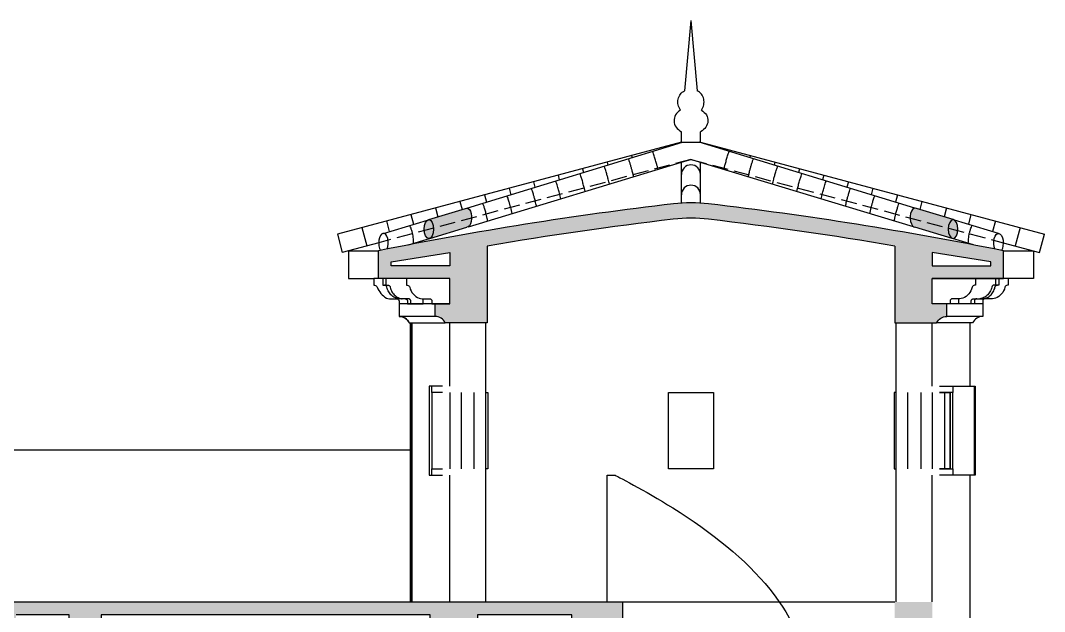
# Model space of a CAD drawing. Extents: x -34815 to 81416, y -425322 to 67478.
# Drawn here: x 27831 to 35903, y -354548 to -349891 of the extents above; entities that cross this region are included whole.
import ezdxf

# ---------------------------------------------------------------- set-up
doc = ezdxf.new("R2010")
doc.units = 0
doc.header["$LTSCALE"] = 1000
doc.header["$MEASUREMENT"] = 0
doc.linetypes.add('DASH', pattern=[0.35, 0.25, -0.1])
for name, color, linetype in [('column', 6, 'Continuous'), ('PUB_HATCH', 8, 'Continuous'), ('STAIR', 4, 'Continuous'), ('WINDOW', 4, 'Continuous')]:
    doc.layers.add(name, color=color, linetype=linetype)
doc.layers.add('WALL', color=2, linetype='Continuous', lineweight=25)

# ---------------------------------------------------------------- blocks, each defined once
blk = doc.blocks.new('fsaf')
for p, q in [((119449.4256889769, -19934.23555413907), (119449.4256889769, -18934.23555413907)), ((119449.4256889769, -18934.23555413907), (119509.4256889769, -18934.23555413907))]:
    blk.add_line(p, q)
blk.add_open_spline([(119509.4256889769, -18934.23555413907), (119509.4256889769, -18934.23555413907), (120404.8052988551, -19394.38431435876), (121324.2538556827, -20349.59938575423), (120656.5594400213, -21429.02663525345), (120070.5275123635, -21900.26842524367), (119690.2884667733, -22126.58624681711), (119509.4256889769, -22234.23555413907)], degree=3, knots=[120, 120, 120, 120, 714.4666503547967, 2359.305995931111, 3331.866553655708, 4024.701706976206, 4653.202239014948, 4653.202239014948, 4653.202239014948, 4653.202239014948])
blk = doc.blocks.new('fdsare')
for p, q in [((39681.44483106703, -132383.0466009174), (39631.36074514224, -132936.7841872264)), ((39681.44483106703, -132383.0466009174), (39731.52891699181, -132936.7841872264)), ((39606.4448310741, -133342.8680766292), (39606.4448310741, -133259.6491412986)), ((39756.44483105995, -133342.8680766292), (39756.44483105995, -133259.6491412986))]:
    blk.add_line(p, q)
at = {"extrusion": (0, 0, -1)}
blk.add_ellipse((39681.19993635654, -133033.0466009174), major_axis=(-62.85284435731836, 88.54743106501353), ratio=0.920900756425513, start_param=-1.555168422991098, end_param=0.1513568559112306, dxfattribs=at)
for centre, major_axis, ratio, start_param, end_param in [((39681.68972577751, -133033.0466009174), (62.85284435731836, 88.54743106501353), 0.920900756425513, -1.555168422991098, 0.1513568559112306), ((39681.32008627638, -133172.9335747745), (-133.4244233741849, 2.633461780003231), 0.7899952677697588, -0.88739224230982, 0.9906579784521825)]:
    blk.add_ellipse(centre, major_axis=major_axis, ratio=ratio, start_param=start_param, end_param=end_param)
at = {"extrusion": (0, 0, -0.9999999999999999)}
blk.add_ellipse((39681.56957585768, -133172.9335747745), major_axis=(133.4244233741849, 2.633461780003231), ratio=0.7899952677697588, start_param=-0.88739224230982, end_param=0.9906579784521825, dxfattribs=at)
blk = doc.blocks.new('dfsg')
blk.add_line((39606.4448310741, -134891.5228947195), (39756.44483105995, -134891.5161031797))
blk.add_blockref('fdsare', (0, -1548.654818090348))

msp = doc.modelspace()

# ---------------------------------------------------------------- hatches: boundary and pattern name
at = {"layer": 'PUB_HATCH'}
h = msp.add_hatch(color=256, dxfattribs=at)
h.paths.add_polyline_path([(35478.76897005423, -351791.9358535004), (35017.44961817958, -351719.7174401059), (35017.44961817958, -351823.6032184663), (35478.76897005423, -351823.6032184663)], flags=16)
h.paths.add_polyline_path([(30752.74040483334, -351791.9358535004), (31214.0597567081, -351719.7174401059), (31214.0597567081, -351823.6032184663), (30752.74040483334, -351823.6032184663)], flags=16)
edge = h.paths.add_edge_path()
edge.add_arc((30013.42909397755, -379197.3942617514), 27928.69473218935, 80.29469454978879, 83.33481486693785)
edge.add_arc((33115.75468744384, -352649.349173672), 1200, 83.33481486693785, 96.66518513306217)
edge.add_arc((36218.08028091001, -379197.3942617514), 27928.69473218935, 96.66518513306217, 99.70530544989472)
edge.add_line((31509.84269702737, -351668.4188304439), (31509.84269719769, -352273.6031531527))
edge.add_line((31509.84269719769, -352273.6031531528), (31179.21144962148, -352273.6031240439))
edge.add_arc((31097.6680682532, -352315.0725338969), 91.48242999904701, 26.95590463368404, 89.03332231820096)
edge.add_line((31099.21145990689, -352223.6031240337), (31099.21144965664, -352123.6032198059))
edge.add_line((31099.21144965664, -352123.6032198059), (31214.06102025276, -352123.603219822))
edge.add_line((31214.06102025276, -352123.603219822), (31214.0597567081, -351923.6032184663))
edge.add_line((31214.0597567081, -351923.6032184663), (30652.74040483346, -351923.6032184663))
edge.add_line((30652.74040483334, -351923.6032184663), (30652.74040483334, -351706.3726684512))
edge.add_arc((36218.08028091001, -379197.3942617514), 28048.69473218935, 96.6352609503615, 101.44440894539878, ccw=False)
edge.add_arc((33115.75468744384, -352528.5363046806), 1200, 83.3647390496385, 96.6352609503615, ccw=False)
edge.add_arc((30013.42909397755, -379197.3942617514), 28048.69473218935, 78.55559105491949, 83.3647390496385, ccw=False)
edge.add_line((35578.76897005423, -351706.3726684511), (35578.76897005423, -351923.6032184663))
edge.add_line((35578.76897005423, -351923.6032184663), (35017.44961817958, -351923.6032184663))
edge.add_line((35017.44961817958, -351923.6032184663), (35017.44835463492, -352123.603219822))
edge.add_line((35017.44835463492, -352123.603219822), (35132.29792523105, -352123.6032198059))
edge.add_line((35132.29792523093, -352123.6032198059), (35132.29791498068, -352223.6031240337))
edge.add_arc((35133.84130663436, -352315.0725338969), 91.48242999904701, 90.96667768179906, 153.044095366316)
edge.add_line((35052.2979252662, -352273.6031240438), (34721.66667768988, -352273.6031531527))
edge.add_line((34721.66667768988, -352273.6031531528), (34721.66667786019, -351668.418830444))
edge = h.paths.add_edge_path()
edge.add_line((35615.76282980409, -351923.6032184663), (35017.44961817947, -351923.6032184663))
h = msp.add_hatch(color=256, dxfattribs=at)
edge = h.paths.add_edge_path()
edge.add_ellipse((31349.89187039388, -351444.6241449396), major_axis=(7.346826707214578e-12, -75.73051304847468), ratio=0.4951768909286394, start_angle=-0.190673597607526, end_angle=197.1507855312322)
edge.add_line((31338.83359287935, -351372.2612156295), (31049.89187039435, -351460.2528078711))
edge.add_ellipse((31049.89187039435, -351535.252807871), major_axis=(-7.275957614183426e-12, 74.99999999999636), ratio=0.4999999999970168, start_angle=191.1988620763751, end_angle=360.0000000000111, ccw=False)
edge.add_line((31057.74583181972, -351608.6521107886), (31349.76707504643, -351520.3542386384))
h = msp.add_hatch(color=256, dxfattribs=at)
edge = h.paths.add_edge_path()
edge.add_ellipse((34881.63379685092, -351444.6241449396), major_axis=(-7.346826707214578e-12, -75.73051304847468), ratio=0.4951768909286394, start_angle=162.8243573366692, end_angle=360.1906735976075)
edge.add_line((34881.75859219837, -351520.3542386384), (35174.09551668493, -351608.747562692))
edge.add_ellipse((35181.63379685045, -351535.252807871), major_axis=(7.275957614183426e-12, 74.99999999999636), ratio=0.4999999999970168, start_angle=0.024857476049874094, end_angle=168.8011379236249, ccw=False)
edge.add_line((35181.61752767093, -351460.2528149294), (34892.70761883142, -351372.2709109159))
h = msp.add_hatch(color=256, dxfattribs=at)
edge = h.paths.add_edge_path()
edge.add_ellipse((31049.89187039435, -351535.252807871), major_axis=(-7.275957614183426e-12, 74.99999999999636), ratio=0.4999999999970168, start_angle=0, end_angle=360)
edge = h.paths.add_edge_path()
edge.add_ellipse((35181.63379685045, -351535.252807871), major_axis=(7.275957614183426e-12, 74.99999999999636), ratio=0.4999999999970168, start_angle=0, end_angle=360, ccw=False)
for points in [[(28465.61016636342, -354573.3739649699), (30315.6372658232, -354573.3739670533), (30565.6372658232, -354573.3739670533), (31060.69706635445, -354573.3739670533), (31060.69706635445, -355073.3739670533), (31432.74532204121, -355073.3739670533), (31432.74532204121, -354573.3739670533), (32176.05739754264, -354573.3739670533), (32176.05739754264, -354973.3739670533), (32575.76283365861, -354973.3739670533), (32575.76283365861, -354473.3739670533), (31214.05847055232, -354473.3739670533), (31214.05847055232, -354473.3739709315), (27865.63726582541, -354473.3739670528), (27615.63726582553, -354473.373967054), (27615.63726582227, -355073.373967054), (27615.63726582541, -355073.5995786173), (27795.61016580055, -355073.599844937), (27795.61016580055, -354573.3739642155), (28215.61016580055, -354573.3739646884), (28215.61016580055, -355073.3739670533), (28465.61016580032, -355073.3739670533)], [(35017.46719663404, -354473.3739670533), (34721.53030215763, -354473.3739670533), (34721.53030215763, -355073.3739670533), (35017.46719663404, -355073.3739670533)]]:
    msp.add_hatch(color=256, dxfattribs=at).paths.add_polyline_path(points)

# ---------------------------------------------------------------- linework, layer by layer
for p, q in [((31349.89187039388, -351368.8936318912), (33050.04412018438, -350851.1452699528)), ((34881.61752789642, -351368.893639018), (33181.44571820507, -350851.1393204916)), ((31360.99433601205, -351516.9594744685), (33040.95093859383, -351008.99439743)), ((33040.95093859383, -351330.8713730007), (33040.95093859383, -351008.99439743)), ((33190.95093859383, -351330.8959524485), (33190.95093859383, -351009.1130775558)), ((34870.54657707119, -351516.9690106089), (33190.95093859383, -351009.113077556)), ((31049.89187039435, -351460.252807871), (31338.83359287935, -351372.2612156295)), ((35181.61752767093, -351460.2528149294), (34892.70761883142, -351372.2709109159)), ((30691.94985567825, -351569.2570995814), (31038.73074105056, -351463.6517131372)), ((31057.17492797831, -351608.8247338273), (31349.76707504643, -351520.3542386384)), ((35174.40423315577, -351608.8458349533), (34881.74263190001, -351520.3543390423)), ((35174.35073926649, -351608.8247338273), (34881.75859219837, -351520.3542386384)), ((35539.55951920943, -351569.2570995814), (35192.81045702472, -351463.6614042712)), ((30889.69224618131, -351659.4661332723), (31053.80865159351, -351609.8425880031)), ((35341.81712870719, -351659.4661332726), (35177.66279362887, -351609.831119287)), ((30415.76283345162, -351706.3739670534), (30652.74040483322, -351706.3739670534)), ((35578.76897005411, -351706.3739670534), (35815.76283345162, -351706.3739670534)), ((31214.05975670787, -351923.6045170685), (30615.76283709914, -351923.6045170685)), ((35615.76282980409, -351923.6045170685), (35017.44961817935, -351923.6045170685)), ((31214.06102025253, -352123.6045184243), (30815.76283343625, -352123.6045183685)), ((30815.79617065098, -352123.6045183591), (30815.79617065098, -352223.3740335514)), ((35415.76283346699, -352123.6045190123), (35132.29792523081, -352123.6045307289)), ((31099.21145988314, -352223.3740335514), (30815.79617065098, -352223.3740335514)), ((35415.77126494423, -352223.3740335514), (35132.29791500419, -352223.3740335514)), ((30915.76283345162, -352273.6044517527), (31179.21144962125, -352273.6044226462)), ((30915.76283365861, -352273.6044517527), (30915.76283365861, -354473.3739670533)), ((35315.76283345162, -352273.6044517527), (35052.29792526597, -352273.6044226462)), ((35315.63710610429, -352773.3739670533), (35315.63710610429, -352273.6044517527)), ((27735.63726582262, -353273.3739670537), (30902.85057707666, -353273.3739670537)), ((35315.63710610429, -355273.3739670534), (35315.63710610429, -353473.3739670533))]:
    msp.add_line(p, q)
for points in [[(30415.76283345162, -351706.3739670534), (30415.76286446769, -351923.6045167063), (30615.76283709914, -351923.6045170685), (30615.76283700182, -351977.3364247914), (30621.88568973681, -351977.3364248025, -0.3530653673192471), (30641.43293350469, -351993.1049641501, 0.1530938385749592), (30714.72458665178, -352079.3617099868, 0.094113942198613), (30739.16448209865, -352084.0030916195), (30795.76283337164, -352084.0030916002, -0.4142135624727372), (30815.76283343334, -352104.0030916551), (30815.76283345057, -352223.6044517527, -0.2843922597794833), (30895.7628334515, -352273.6044517496), (30915.76283345162, -352273.6044517527)], [(35815.76283345162, -351706.3739670534), (35815.76280243543, -351923.6045167063), (35615.76282980409, -351923.6045170685), (35615.76282990142, -351977.3364247914), (35609.63997716631, -351977.3364248025, 0.3530653673192471), (35590.09273339855, -351993.1049641501, -0.2506235991600294), (35516.80108025135, -352079.3617099868, -0.094113942198613), (35492.36118480447, -352084.0030916195), (35435.76283353148, -352084.0030916002, 0.4142135624727372), (35415.76283346978, -352104.0030916551), (35415.76283345255, -352223.6044517527, 0.2843922597794833), (35335.76283345162, -352273.6044517496), (35315.76283345162, -352273.6044517527)], [(30873.78168194031, -351923.6045828346), (30873.78168194031, -351923.6045572294), (30873.78168184299, -351977.3364914631), (30879.90453457809, -351977.3364914741, -0.3530653673193545), (30899.45177834586, -351993.1050308216, 0.2506235991603239), (30972.74343149294, -352079.3617766583, 0.09411395356827192), (30997.1833299452, -352084.0031582912), (31053.78167821281, -352084.0031582718, -0.4083872095063518), (31073.77770503773, -352103.6045185297), (31073.78167829243, -352123.6045185297), (31214.06102025136, -352123.6043289041)], [(35357.74398530449, -351923.6045828346), (35357.74398530449, -351923.6045572294), (35357.74398540182, -351977.3364914631), (35351.62113266671, -351977.3364914741, 0.3530653673193545), (35332.07388889894, -351993.1050308216, -0.2506235991603239), (35258.78223575186, -352079.3617766583, -0.09411395356827192), (35234.3423372996, -352084.0031582912), (35177.74398903199, -352084.0031582718, 0.4083872095063518), (35157.74796220707, -352103.6045185297), (35157.74398895237, -352123.6045185297), (35017.46464699344, -352123.6043289041)]]:
    msp.add_lwpolyline(points, format="xyb")
for centre, radius, start, end in [((33115.95093859453, -351104.2570995817), 75.00000000000364, 0, 180), ((33115.95093859453, -351264.2570995817), 75.00000000000364, 0, 180), ((30814.2527897507, -352314.843442992), 91.48242939513638, 26.9559045302329, 89.0333290467797)]:
    msp.add_arc(centre, radius, start, end)
at = {"extrusion": (0, 0, -1)}
for centre, major_axis, ratio, start_param, end_param in [((31349.89187039388, -351444.6241449396), (7.346826707214578e-12, -75.73051304847468), 0.4951768909286394, 2.842254976766387, 6.28651318925446), ((35539.55951920943, -351644.2570995814), (8.843985606706658e-15, 74.99999999999999), 0.4999999999969078, 4.009648604157568, 8.75690693469572)]:
    msp.add_ellipse(centre, major_axis=major_axis, ratio=ratio, start_param=start_param, end_param=end_param, dxfattribs=at)
for centre, major_axis, ratio, start_param, end_param in [((34881.63379685092, -351444.6241449396), (-7.346826707214578e-12, -75.73051304847468), 0.4951768909286394, 2.841821137968664, 6.28651318925446), ((30691.94985567825, -351644.2570995814), (-8.843985606706658e-15, 74.99999999999999), 0.4999999999969078, 4.00964860415882, 8.756906934694388)]:
    msp.add_ellipse(centre, major_axis=major_axis, ratio=ratio, start_param=start_param, end_param=end_param)
msp.add_ellipse((31049.89187039435, -351535.252807871), major_axis=(-7.275957614183426e-12, 74.99999999999636), ratio=0.4999999999970168)
msp.add_ellipse((35181.63379685045, -351535.252807871), major_axis=(7.275957614183426e-12, 74.99999999999636), ratio=0.4999999999970168, dxfattribs=at)
for points, knots in [([(32856.66280600918, -351064.717227009), (32855.31292213826, -351059.441830084), (32853.93999018986, -351054.1537610301), (32850.51611912833, -351041.1568343607), (32848.43966826657, -351033.4361921832), (32844.8566153103, -351020.3855746795), (32843.37557082833, -351015.0652428052), (32838.7079346698, -350998.5293313027), (32835.43253399571, -350987.2485027715), (32828.6276421363, -350964.4772421455), (32825.09466065571, -350952.9747848176), (32819.45793692023, -350935.13492383), (32817.45260906685, -350928.8804010433), (32815.40862851008, -350922.5989538696)], [5.185340062950104, 5.185340062950104, 5.185340062950104, 5.185340062950104, 5.197230982249752, 5.197230982249752, 5.214500762203444, 5.214500762203444, 5.226366553060555, 5.226366553060555, 5.251198601657386, 5.251198601657386, 5.276030650254216, 5.276030650254216, 5.289341702965636, 5.289341702965636, 5.289341702965636, 5.289341702965636]), ([(33374.84656887851, -351064.717227009), (33376.19645274943, -351059.441830084), (33377.56938469782, -351054.1537610301), (33380.99325575936, -351041.1568343607), (33383.06970662111, -351033.4361921832), (33386.65275957738, -351020.3855746795), (33388.13380405935, -351015.0652428052), (33392.80144021777, -350998.5293313027), (33396.07684089174, -350987.2485027715), (33402.88173275138, -350964.4772421455), (33406.41471423185, -350952.9747848176), (33412.05143796746, -350935.13492383), (33414.05676582083, -350928.8804010433), (33416.1007463776, -350922.5989538696)], [5.185340062950104, 5.185340062950104, 5.185340062950104, 5.185340062950104, 5.197230982249752, 5.197230982249752, 5.214500762203444, 5.214500762203444, 5.226366553060555, 5.226366553060555, 5.251198601657386, 5.251198601657386, 5.276030650254216, 5.276030650254216, 5.289341702965636, 5.289341702965636, 5.289341702965636, 5.289341702965636]), ([(32473.35233142134, -351180.6180392409), (32470.22661641915, -351167.9284160573), (32466.93777004629, -351155.1359655203), (32462.12905379874, -351137.2161953083), (32460.74545036489, -351132.1432504963), (32456.79317167681, -351117.8852240777), (32454.15721078007, -351108.6413036751), (32449.80821300484, -351093.8252925644), (32448.16129625984, -351088.3058382797), (32444.79095095722, -351077.1970148353), (32443.0684016801, -351071.6106342845), (32438.52577161789, -351057.1189230731), (32435.6479598023, -351048.1666201775), (32432.6750828533, -351039.15302504)], [5.170091438609412, 5.170091438609412, 5.170091438609412, 5.170091438609412, 5.204883979496881, 5.204883979496881, 5.218582179496399, 5.218582179496399, 5.243327884448077, 5.243327884448077, 5.257899280440868, 5.257899280440868, 5.272470676433659, 5.272470676433659, 5.295500234167594, 5.295500234167594, 5.295500234167594, 5.295500234167594]), ([(32665.02781545278, -351122.6615111599), (32662.62860638625, -351113.1237349442), (32660.14700596733, -351103.5390091863), (32656.11436876585, -351088.4084792135), (32654.61941153731, -351082.8889700055), (32652.00124004739, -351073.3763420286), (32650.89107168349, -351069.3882792347), (32648.63661715179, -351061.3813754568), (32647.49303276185, -351057.3651547561), (32644.011724554, -351045.276641614), (32641.62442733266, -351037.1676691365), (32636.70246884413, -351020.8192020044), (32634.16779156437, -351012.5798823403), (32629.11880106642, -350996.5259656211), (32626.61523001478, -350988.7227209121), (32624.04582804546, -350980.8747797486)], [5.178452069995451, 5.178452069995451, 5.178452069995451, 5.178452069995451, 5.202046117164104, 5.202046117164104, 5.215551988201004, 5.215551988201004, 5.225285241191679, 5.225285241191679, 5.235018494182355, 5.235018494182355, 5.254485000163706, 5.254485000163706, 5.273951506145058, 5.273951506145058, 5.292131858902748, 5.292131858902748, 5.292131858902748, 5.292131858902748]), ([(33949.88775786979, -351238.5912672177), (33951.66913058842, -351231.1653021693), (33953.51248826226, -351223.6991138606), (33958.30170519999, -351204.853982782), (33961.32849126589, -351193.4308899984), (33967.66408524453, -351170.4957184916), (33970.98593434226, -351158.9333422834), (33977.3560632614, -351137.6378601565), (33980.3435413891, -351127.956501775), (33985.64634409361, -351111.3141319389), (33987.89994964446, -351104.3927180411), (33990.21579148481, -351097.4345453322)], [5.159720449494795, 5.159720449494795, 5.159720449494795, 5.159720449494795, 5.182561553947198, 5.182561553947198, 5.217101217952741, 5.217101217952741, 5.251640881958283, 5.251640881958283, 5.279827106048086, 5.279827106048086, 5.299648704406497, 5.299648704406497, 5.299648704406497, 5.299648704406497]), ([(31897.89484233223, -351354.6179552675), (31897.77737884503, -351354.0871309022), (31897.65949793975, -351353.5559720718), (31896.21800015029, -351347.0796743495), (31894.84377654584, -351341.0993274825), (31891.99065799476, -351329.0737608187), (31890.51090333518, -351323.0250815136), (31887.44447044935, -351310.8700817142), (31885.85730032064, -351304.7618275413), (31883.08375310106, -351294.3987275517), (31881.92514231917, -351290.1545001398), (31879.55542525114, -351281.6432688864), (31878.34283085237, -351277.3709830627), (31875.85524870595, -351268.7756511438), (31874.58196430025, -351264.4583878061), (31871.60303224134, -351254.5495275366), (31869.87663404038, -351248.9413233394), (31866.35772504308, -351237.7836542496), (31864.56641274644, -351232.2315707469), (31861.33621913777, -351222.4498381252), (31859.92202166817, -351218.2391813829), (31858.47836014116, -351214.0134898315)], [5.129138811679341, 5.129138811679341, 5.129138811679341, 5.129138811679341, 5.131298522710799, 5.131298522710799, 5.155455210037854, 5.155455210037854, 5.179611897364908, 5.179611897364908, 5.203768584691963, 5.203768584691963, 5.220465634763612, 5.220465634763612, 5.237162684835262, 5.237162684835262, 5.253859734906912, 5.253859734906912, 5.27520114657783, 5.27520114657783, 5.296056206027111, 5.296056206027111, 5.311708534837786, 5.311708534837786, 5.311708534837786, 5.311708534837786]), ([(34141.69526230148, -351296.5877140399), (34143.37422162551, -351289.3441083911), (34145.1196118989, -351282.0555662969), (34148.83558710688, -351267.0378618221), (34150.81290280819, -351259.3051374602), (34154.44909666595, -351245.5452196322), (34156.07673552213, -351239.5350709319), (34159.42169204983, -351227.4810999269), (34161.143276243, -351221.4218971123), (34164.69457505504, -351209.2189175393), (34166.52439546003, -351203.0747168426), (34170.30440608528, -351190.677566798), (34172.25269913161, -351184.4311934622), (34176.26592024486, -351171.8591206835), (34178.33316329052, -351165.5262512286), (34180.84164555522, -351158.0146796508), (34181.22605717275, -351156.8681783287), (34181.61236044369, -351155.7206547504)], [5.146516973008509, 5.146516973008509, 5.146516973008509, 5.146516973008509, 5.171893070249606, 5.171893070249606, 5.198505232587518, 5.198505232587518, 5.219042415659471, 5.219042415659471, 5.239579598731424, 5.239579598731424, 5.260116781803378, 5.260116781803378, 5.280653964875331, 5.280653964875331, 5.301191147947284, 5.301191147947284, 5.304886367322075, 5.304886367322075, 5.304886367322075, 5.304886367322075]), ([(34333.61453255534, -351354.6179552675), (34333.73199604242, -351354.0871309022), (34333.84987694793, -351353.5559720718), (34335.2913747374, -351347.0796743495), (34336.66559834173, -351341.0993274825), (34339.51871689293, -351329.0737608187), (34340.99847155239, -351323.0250815136), (34344.06490443833, -351310.8700817142), (34345.65207456693, -351304.7618275413), (34348.42562178662, -351294.3987275517), (34349.58423256851, -351290.1545001398), (34351.95394963643, -351281.6432688864), (34353.16654403531, -351277.3709830627), (34355.6541261815, -351268.7756511438), (34356.92741058744, -351264.4583878061), (34359.90634264634, -351254.5495275366), (34361.6327408473, -351248.9413233394), (34365.15164984448, -351237.7836542496), (34366.94296214124, -351232.2315707469), (34370.17315574992, -351222.4498381252), (34371.58735321951, -351218.2391813829), (34373.03101474652, -351214.0134898315)], [5.129138811679341, 5.129138811679341, 5.129138811679341, 5.129138811679341, 5.131298522710799, 5.131298522710799, 5.155455210037854, 5.155455210037854, 5.179611897364908, 5.179611897364908, 5.203768584691963, 5.203768584691963, 5.220465634763612, 5.220465634763612, 5.237162684835262, 5.237162684835262, 5.253859734906912, 5.253859734906912, 5.27520114657783, 5.27520114657783, 5.296056206027111, 5.296056206027111, 5.311708534837786, 5.311708534837786, 5.311708534837786, 5.311708534837786]), ([(31705.80401730957, -351412.7000691632), (31705.60670704348, -351411.7475618526), (31705.40786857274, -351410.7938891036), (31704.41971541895, -351406.0851328294), (31703.6075873985, -351402.3105279154), (31701.93345315522, -351394.7224657238), (31701.07167683379, -351390.9101253066), (31699.29906835034, -351383.2568769708), (31698.38795892033, -351379.4146894847), (31695.65110220481, -351368.1424303498), (31693.75578520843, -351360.6678563886), (31690.87187779241, -351349.7785888449), (31689.95838025783, -351346.3934846339), (31688.0874529297, -351339.5891927953), (31687.13074328157, -351336.1730198957), (31685.17087522254, -351329.3030892908), (31684.16843346832, -351325.8521436148), (31681.66775726154, -351317.3988736963), (31680.14006340178, -351312.3635756565), (31676.98355086078, -351302.226372885), (31675.35385502409, -351297.1211935023), (31671.71990054753, -351286.0230679901), (31669.69721399643, -351280.0185290215), (31667.41237624572, -351273.4280255861), (31667.2192868921, -351272.8725069536), (31667.02560029016, -351272.3167110951)], [5.105215921652277, 5.105215921652277, 5.105215921652277, 5.105215921652277, 5.109845339723045, 5.109845339723045, 5.12804123829037, 5.12804123829037, 5.146237136857695, 5.146237136857695, 5.16443303542502, 5.16443303542502, 5.199404226553218, 5.199404226553218, 5.215126978578035, 5.215126978578035, 5.230938256779936, 5.230938256779936, 5.246749534981837, 5.246749534981837, 5.269471254599918, 5.269471254599918, 5.292192974218, 5.292192974218, 5.318541028280453, 5.318541028280453, 5.320965017998917, 5.320965017998917, 5.320965017998917, 5.320965017998917]), ([(34525.70535757812, -351412.7000691632), (34525.9026678442, -351411.7475618526), (34526.10150631482, -351410.7938891036), (34527.08965946862, -351406.0851328294), (34527.90178748907, -351402.3105279154), (34529.57592173247, -351394.7224657238), (34530.43769805389, -351390.9101253066), (34532.2103065371, -351383.2568769708), (34533.12141596735, -351379.4146894847), (34535.85827268288, -351368.1424303498), (34537.75358967925, -351360.6678563886), (34540.63749709516, -351349.7785888449), (34541.55099462974, -351346.3934846339), (34543.42192195798, -351339.5891927953), (34544.378631606, -351336.1730198957), (34546.33849966503, -351329.3030892908), (34547.34094141924, -351325.8521436148), (34549.84161762591, -351317.3988736963), (34551.36931148591, -351312.3635756565), (34554.5258240269, -351302.226372885), (34556.15551986359, -351297.1211935023), (34559.78947433992, -351286.0230679901), (34561.81216089113, -351280.0185290215), (34564.09699864197, -351273.4280255861), (34564.29008799559, -351272.8725069536), (34564.48377459752, -351272.3167110951)], [5.105215921652277, 5.105215921652277, 5.105215921652277, 5.105215921652277, 5.109845339723045, 5.109845339723045, 5.12804123829037, 5.12804123829037, 5.146237136857695, 5.146237136857695, 5.16443303542502, 5.16443303542502, 5.199404226553218, 5.199404226553218, 5.215126978578035, 5.215126978578035, 5.230938256779936, 5.230938256779936, 5.246749534981837, 5.246749534981837, 5.269471254599918, 5.269471254599918, 5.292192974218, 5.292192974218, 5.318541028280453, 5.318541028280453, 5.320965017998917, 5.320965017998917, 5.320965017998917, 5.320965017998917]), ([(31513.43041564897, -351470.8676856586), (31513.26689470978, -351469.9936493365), (31513.10198844387, -351469.1191460082), (31512.29086061451, -351464.8514614024), (31511.62548398133, -351461.4536270567), (31510.25171415601, -351454.6416238133), (31509.5422414256, -351451.2221406511), (31508.07340543706, -351444.341225565), (31507.31404796406, -351440.8801566288), (31505.74608120369, -351433.9277844511), (31504.93756472692, -351430.4367612668), (31502.80181301315, -351421.4568938314), (31501.43781622988, -351415.9453134604), (31498.58285897342, -351404.860092023), (31497.09314583382, -351399.291144544), (31493.985739775, -351388.1055746286), (31492.36734434264, -351382.4853536826), (31488.09663967183, -351368.1886144601), (31485.34577305987, -351359.4459097535), (31480.2154166887, -351343.9993840876), (31477.91725055513, -351337.3366361935), (31475.51589830371, -351330.6372729807)], [5.070365372865493, 5.070365372865493, 5.070365372865493, 5.070365372865493, 5.075576465334967, 5.075576465334967, 5.095783599295599, 5.095783599295599, 5.115990733256231, 5.115990733256231, 5.136197867216863, 5.136197867216863, 5.156405001177495, 5.156405001177495, 5.187955309254312, 5.187955309254312, 5.21950561733113, 5.21950561733113, 5.251055925407948, 5.251055925407948, 5.298699679527897, 5.298699679527897, 5.334252072747592, 5.334252072747592, 5.334252072747592, 5.334252072747592]), ([(34718.07895923872, -351470.8676856586), (34718.24248017778, -351469.9936493365), (34718.40738644381, -351469.1191460082), (34719.21851427318, -351464.8514614024), (34719.88389090612, -351461.4536270567), (34721.25766073156, -351454.6416238133), (34721.96713346196, -351451.2221406511), (34723.43596945051, -351444.341225565), (34724.19532692351, -351440.8801566288), (34725.76329368399, -351433.9277844511), (34726.57181016076, -351430.4367612668), (34728.70756187453, -351421.4568938314), (34730.0715586578, -351415.9453134604), (34732.92651591427, -351404.860092023), (34734.41622905387, -351399.291144544), (34737.52363511268, -351388.1055746286), (34739.14203054504, -351382.4853536826), (34743.41273521585, -351368.1886144601), (34746.16360182769, -351359.4459097535), (34751.29395819874, -351343.9993840876), (34753.59212433244, -351337.3366361935), (34755.99347658386, -351330.6372729807)], [5.070365372865493, 5.070365372865493, 5.070365372865493, 5.070365372865493, 5.075576465334967, 5.075576465334967, 5.095783599295599, 5.095783599295599, 5.115990733256231, 5.115990733256231, 5.136197867216863, 5.136197867216863, 5.156405001177495, 5.156405001177495, 5.187955309254312, 5.187955309254312, 5.21950561733113, 5.21950561733113, 5.251055925407948, 5.251055925407948, 5.298699679527897, 5.298699679527897, 5.334252072747592, 5.334252072747592, 5.334252072747592, 5.334252072747592]), ([(30929.43530901661, -351647.4491038182), (30929.43938559806, -351647.0014958515), (30929.44260561687, -351646.5538965469), (30929.48533815728, -351638.4661330559), (30929.27654428582, -351630.827552613), (30928.35023434379, -351615.5154641666), (30927.63288207958, -351607.842143936), (30925.65228741267, -351592.4175475418), (30924.38942496327, -351584.6664241907), (30921.24593793182, -351569.0326321119), (30919.36599302839, -351561.1500049258), (30914.86624329281, -351545.1857582617), (30912.24753902783, -351537.1038683549), (30906.64417842124, -351522.1862411944), (30903.81707019429, -351515.3968014573), (30900.21890363866, -351507.6873330357), (30899.83656940865, -351506.8781329224), (30899.44865872734, -351506.0673673699)], [4.694149238934509, 4.694149238934509, 4.694149238934509, 4.694149238934509, 4.701822165458081, 4.701822165458081, 4.832794401336905, 4.832794401336905, 4.963766637215729, 4.963766637215729, 5.094738873094553, 5.094738873094553, 5.225711108973377, 5.225711108973377, 5.3566833448522, 5.3566833448522, 5.463375525686283, 5.463375525686283, 5.475860619525962, 5.475860619525962, 5.475860619525962, 5.475860619525962]), ([(35302.07406587107, -351647.4491038182), (35302.06998928962, -351647.0014958515), (35302.06676927069, -351646.5538965469), (35302.02403673029, -351638.4661330559), (35302.23283060174, -351630.827552613), (35303.15914054378, -351615.5154641666), (35303.87649280811, -351607.842143936), (35305.85708747501, -351592.4175475418), (35307.11994992429, -351584.6664241907), (35310.26343695587, -351569.0326321119), (35312.14338185918, -351561.1500049258), (35316.64313159487, -351545.1857582617), (35319.26183585986, -351537.1038683549), (35324.86519646633, -351522.1862411944), (35327.6923046934, -351515.3968014573), (35331.29047124903, -351507.6873330357), (35331.67280547903, -351506.8781329224), (35332.06071616022, -351506.0673673699)], [4.694149238934509, 4.694149238934509, 4.694149238934509, 4.694149238934509, 4.701822165458081, 4.701822165458081, 4.832794401336905, 4.832794401336905, 4.963766637215729, 4.963766637215729, 5.094738873094553, 5.094738873094553, 5.225711108973377, 5.225711108973377, 5.3566833448522, 5.3566833448522, 5.463375525686283, 5.463375525686283, 5.475860619525962, 5.475860619525962, 5.475860619525962, 5.475860619525962])]:
    msp.add_open_spline(points, degree=3, knots=knots)
at = {"layer": 'column'}
for points in [[(31509.84269702726, -351668.4201290463), (31509.84269719757, -352273.604451755), (31179.21144962125, -352273.6044226462, 0.2776883562312976), (31099.21145990677, -352223.604422636), (31099.21144965652, -352123.6045184081), (31214.06102025253, -352123.6045184243), (31214.05975670787, -351923.6045170685), (30652.74040483322, -351923.6045170685), (30652.74040483322, -351706.3739670534)], [(34721.66667786008, -351668.4201290463), (34721.66667768976, -352273.604451755), (35052.29792526597, -352273.6044226462, -0.2776883562312976), (35132.29791498056, -352223.604422636), (35132.29792523081, -352123.6045184081), (35017.44835463469, -352123.6045184243), (35017.44961817935, -351923.6045170685), (35578.76897005411, -351923.6045170685), (35578.76897005411, -351706.3739670534)]]:
    msp.add_lwpolyline(points, format="xyb", dxfattribs=at)
for points in [[(30752.74040483322, -351791.9371521026), (31214.05975670787, -351719.7187387081), (31214.05975670787, -351823.6045170685), (30752.74040483322, -351823.6045170685), (30752.74040483322, -351791.9371521026)], [(35478.76897005411, -351791.9371521026), (35017.44961817935, -351719.7187387081), (35017.44961817935, -351823.6045170685), (35478.76897005411, -351823.6045170685), (35478.76897005411, -351791.9371521026)], [(27615.63726582541, -354473.373967054), (27865.63726582541, -354473.3739670533), (27865.63726582541, -354473.3739670528), (31214.05847055232, -354473.3739709315), (31214.05847055232, -354473.3739670533), (32575.76283365861, -354473.3739670533), (32575.76283365861, -354973.3739670533), (32176.05739754264, -354973.3739670533), (32176.05739754264, -354573.3739670533), (31432.74532204121, -354573.3739670533), (31432.74532204121, -355073.3739670533), (31060.69706635445, -355073.3739670533), (31060.69706635445, -354573.3739670533), (30565.6372658232, -354573.3739670533), (30565.6372658232, -354573.3739670533), (30315.6372658232, -354573.3739670533), (30315.6372658232, -354573.3739670533), (28465.61016636342, -354573.3739649699), (28465.61016580032, -355073.3739670533), (28215.61016580055, -355073.3739670533), (28215.61016580055, -354573.3739646884), (27795.61016580055, -354573.3739642155)]]:
    msp.add_lwpolyline(points, dxfattribs=at)
for centre, radius, start, end in [((36218.0802809099, -379197.3955603536), 28048.69473218935, 96.63526094951446, 101.4444089416499), ((33115.75468744361, -352528.5376032828), 1200, 83.36473905048551, 96.63526094951446), ((30013.42909397744, -379197.3955603536), 28048.69473218935, 78.55559105835013, 83.36473905048551), ((36218.0802809099, -379197.3955603536), 27928.69473218935, 96.66518513285843, 99.7053054552865), ((33115.75468744361, -352649.3504722743), 1200, 83.33481486714156, 96.66518513285843), ((30013.42909397744, -379197.3955603536), 27928.69473218935, 80.29469454471347, 83.33481486714156)]:
    msp.add_arc(centre, radius, start, end, dxfattribs=at)
at = {"layer": 'STAIR'}
for p, q in [((33040.75468744384, -350851.1343923595), (30328.80168888741, -351574.3218586412)), ((33190.75468742964, -350851.1343923557), (35902.70768600015, -351574.3218586412)), ((32647.76554393047, -350955.9314972964), (32652.13593973359, -350972.3204815585)), ((33583.7438309564, -350955.9314972964), (33579.37343515316, -350972.3204815585)), ((32454.51855601021, -351007.4640274085), (32460.69362150866, -351030.6205230277)), ((33776.99081887666, -351007.4640274085), (33770.81575337809, -351030.6205230277)), ((32068.0245801697, -351110.5290876326), (32077.80898505868, -351147.220605966)), ((32261.27156808996, -351058.9965575205), (32269.25130328373, -351088.9205644968)), ((33970.23780679679, -351058.9965575205), (33962.25807160314, -351088.9205644968)), ((34163.48479471705, -351110.5290876326), (34153.70038982818, -351147.220605966)), ((31681.53060432919, -351213.5941478568), (31694.92434860859, -351263.8206889043)), ((31874.77759224945, -351162.0616177447), (31886.36666683364, -351205.5206474352)), ((34356.7317826373, -351162.0616177447), (34345.14270805323, -351205.5206474352)), ((34549.97877055756, -351213.5941478568), (34536.58502627828, -351263.8206889043)), ((31488.28361640894, -351265.1266779687), (31503.48203038354, -351322.1207303735)), ((34743.22575847781, -351265.1266779687), (34728.02734450321, -351322.1207303735)), ((31101.78964056843, -351368.1917381929), (31120.59739393345, -351438.7208133118)), ((31295.03662848868, -351316.6592080808), (31312.0397121585, -351380.4207718426)), ((34936.47274639807, -351316.6592080808), (34919.46966272825, -351380.4207718426)), ((35129.71973431832, -351368.1917381929), (35110.9119809533, -351438.7208133118)), ((30908.54265264818, -351419.7242683049), (30929.1550757084, -351497.020854781)), ((35322.96672223858, -351419.7242683049), (35302.35429917835, -351497.020854781)), ((30522.04867680767, -351522.7893285291), (30560.69807439181, -351667.7245694693)), ((30715.29566472792, -351471.256798417), (30737.71275748336, -351555.3208962501)), ((35516.21371015883, -351471.256798417), (35493.79661740339, -351555.3208962501)), ((35709.46069807908, -351522.7893285291), (35670.81130049506, -351667.7245694693)), ((30328.80168888741, -351574.3218586412), (30367.45108647156, -351719.2570995814)), ((35864.05828841613, -351719.2570995814), (35902.70768600004, -351574.3218586412)), ((30654.45771160838, -351642.7219995448), (30367.45108647156, -351719.2570995814)), ((35577.05166327918, -351642.7219995449), (35864.05828841613, -351719.2570995814)), ((30713.88993515156, -351923.6045170685), (30688.00803058664, -351923.6045153351)), ((35517.67750044377, -351923.6045170685), (35543.55940500868, -351923.6045153351)), ((35113.01518803299, -352823.3739670533), (35113.01518803299, -353423.3739670533)), ((35178.86839295342, -353423.3739670533), (35178.86839295342, -352823.3739670533)), ((32575.76283365861, -354473.3739670533), (34721.53030215763, -354473.3739670533))]:
    msp.add_line(p, q, dxfattribs=at)
at = {"layer": 'STAIR', "linetype": 'DASH', "ltscale": 0.5}
for p, q in [((33115.75468744384, -350986.3761393221), (30654.45771160838, -351642.7219995448)), ((33040.95093859383, -351008.99439743), (33115.75468744384, -350986.3761393221)), ((33115.75468744384, -350986.3761393221), (35577.05166327918, -351642.7219995449)), ((33190.95093859383, -351009.113077556), (33115.75468744338, -350986.376139322))]:
    msp.add_line(p, q, dxfattribs=at)
at = {"layer": 'STAIR'}
for points in [[(30688.00803058664, -351923.6045170685), (30688.00802701456, -351976.9378510179), (30700.39395501453, -351976.9378514824), (30713.88993157959, -351976.9378510179), (30726.27585957956, -351976.9378514824), (30728.4567879322, -351977.0657088227), (30730.609831515, -351977.4476460938), (30732.70746208529, -351978.0787799475), (30734.7228598966, -351978.9510408739), (30736.63025660836, -351980.0532763771), (30738.4052647535, -351981.3713935668), (30740.02518955013, -351982.8885393474), (30741.46931907057, -351984.5853158963), (30742.71918905887, -351986.4400286798), (30743.75881900964, -351988.4289638338), (30744.57491649105, -351990.5266913622), (30745.15704709443, -351992.7063902631), (30747.54150994797, -352002.2109215346), (30750.66863548313, -352011.4817888876), (30754.51748281904, -352020.4569097077), (30759.06227804546, -352029.0761818555), (30764.27258681785, -352037.2818861412), (30770.11351816251, -352045.0190728442), (30776.54595812445, -352052.235929684), (30783.52683169523, -352058.8841287832), (30791.0093912658, -352064.9191502967), (30798.94352967362, -352070.3005805392), (30807.27611574566, -352074.9923826175), (30815.95135009359, -352078.9631377519), (30817.83658511459, -352079.6971331151), (30819.74307082279, -352080.3697305928), (30821.66894209071, -352080.9802721788), (30823.61231482401, -352081.5281605755), (30825.57128780615, -352082.0128597796), (30827.54394455894, -352082.4338956061), (30829.52835521719, -352082.7908561526), (30831.52257841674, -352083.0833922016), (30833.52466319385, -352083.3112175631), (30835.53265089379, -352083.4741093534), (30837.54457708658, -352083.5719082148), (30839.55847336922, -352083.6045184675), (30813.67656892468, -352083.6045184695), (30811.66267252166, -352083.5719082148), (30809.65074632876, -352083.4741093534), (30807.64275862894, -352083.3112175631), (30805.64067385171, -352083.0833922016), (30803.64645065216, -352082.7908561526), (30801.66203999391, -352082.4338956061), (30799.68938324112, -352082.0128597797), (30797.73041025898, -352081.5281605756), (30795.78703752579, -352080.9802721788), (30793.86116625776, -352080.3697305928), (30791.95468054956, -352079.6971331151), (30790.06944552867, -352078.9631377519), (30781.39421118062, -352074.9923826175), (30773.06162510859, -352070.3005805392), (30765.12748670089, -352064.9191502967), (30757.6449271302, -352058.8841287832), (30750.66405355942, -352052.235929684), (30744.23161359748, -352045.0190728442), (30738.39068225282, -352037.2818861412), (30733.18037348043, -352029.0761818555), (30728.63557825412, -352020.4569097077), (30724.7867309181, -352011.4817888876), (30721.65960538294, -352002.2109215346), (30719.27514252951, -351992.7063902631), (30718.69301192602, -351990.5266913622), (30717.87691444473, -351988.4289638338), (30716.83728449384, -351986.4400286798), (30715.58741450566, -351984.5853158963), (30714.1432849851, -351982.8885393474), (30712.52336018847, -351981.3713935668), (30710.74835204333, -351980.0532763771), (30708.84095533157, -351978.9510408739), (30706.82555752038, -351978.0787799475), (30704.72792695009, -351977.4476460938), (30702.57488336728, -351977.0657088227), (30700.39395501453, -351976.9378514824)], [(30713.88993157959, -351976.9378510179), (30713.88993515156, -351923.6045170685)], [(35543.55940500868, -351923.6045170685), (35543.55940858077, -351976.9378510179), (35531.17348058079, -351976.9378514824), (35517.67750401574, -351976.9378510179), (35505.29157601576, -351976.9378514824), (35503.11064766312, -351977.0657088227), (35500.95760408032, -351977.4476460938), (35498.85997351003, -351978.0787799475), (35496.84457569872, -351978.9510408739), (35494.93717898696, -351980.0532763771), (35493.16217084182, -351981.3713935668), (35491.5422460452, -351982.8885393474), (35490.09811652475, -351984.5853158963), (35488.84824653645, -351986.4400286798), (35487.80861658568, -351988.4289638338), (35486.99251910427, -351990.5266913622), (35486.4103885009, -351992.7063902631), (35484.02592564735, -352002.2109215346), (35480.89880011219, -352011.4817888876), (35477.04995277629, -352020.4569097077), (35472.50515754987, -352029.0761818555), (35467.29484877747, -352037.2818861412), (35461.45391743281, -352045.0190728442), (35455.02147747087, -352052.235929684), (35448.0406039001, -352058.8841287832), (35440.55804432952, -352064.9191502967), (35432.6239059217, -352070.3005805392), (35424.29131984967, -352074.9923826175), (35415.61608550174, -352078.9631377519), (35413.73085048073, -352079.6971331151), (35411.82436477253, -352080.3697305928), (35409.89849350462, -352080.9802721788), (35407.95512077131, -352081.5281605755), (35405.99614778918, -352082.0128597796), (35404.02349103638, -352082.4338956061), (35402.03908037813, -352082.7908561526), (35400.04485717858, -352083.0833922016), (35398.04277240147, -352083.3112175631), (35396.03478470154, -352083.4741093534), (35394.02285850875, -352083.5719082148), (35392.0089622261, -352083.6045184675), (35417.89086667064, -352083.6045184695), (35419.90476307366, -352083.5719082148), (35421.91668926657, -352083.4741093534), (35423.92467696639, -352083.3112175631), (35425.92676174361, -352083.0833922016), (35427.92098494316, -352082.7908561526), (35429.90539560141, -352082.4338956061), (35431.87805235421, -352082.0128597797), (35433.83702533634, -352081.5281605756), (35435.78039806953, -352080.9802721788), (35437.70626933756, -352080.3697305928), (35439.61275504576, -352079.6971331151), (35441.49799006665, -352078.9631377519), (35450.1732244147, -352074.9923826175), (35458.50581048673, -352070.3005805392), (35466.43994889443, -352064.9191502967), (35473.92250846513, -352058.8841287832), (35480.9033820359, -352052.235929684), (35487.33582199784, -352045.0190728442), (35493.1767533425, -352037.2818861412), (35498.3870621149, -352029.0761818555), (35502.9318573412, -352020.4569097077), (35506.78070467722, -352011.4817888876), (35509.90783021238, -352002.2109215346), (35512.29229306581, -351992.7063902631), (35512.8744236693, -351990.5266913622), (35513.69052115059, -351988.4289638338), (35514.73015110148, -351986.4400286798), (35515.98002108966, -351984.5853158963), (35517.42415061023, -351982.8885393474), (35519.04407540685, -351981.3713935668), (35520.81908355199, -351980.0532763771), (35522.72648026375, -351978.9510408739), (35524.74187807494, -351978.0787799475), (35526.83950864524, -351977.4476460938), (35528.99255222804, -351977.0657088227), (35531.17348058079, -351976.9378514824)], [(35517.67750401574, -351976.9378510179), (35517.67750044377, -351923.6045170685)], [(30861.90687708242, -352083.6045184679), (30839.55847336922, -352083.6045184675)], [(30907.1072981481, -352123.6045183591), (30907.1072981467, -352103.6045184635), (30906.94202555949, -352100.9939946192), (30906.44903565815, -352098.4281375616), (30905.63676363672, -352095.9508498164), (30904.51910769462, -352093.6045184638), (30903.11519123474, -352091.4292898839), (30901.44903565722, -352089.4623828405), (30899.54914934572, -352087.7374516586), (30897.44803988189, -352086.2840103889), (30895.18165783118, -352085.1269278147), (30892.78878161882, -352084.2860019395), (30890.31035402021, -352083.7756212381), (30887.7887816187, -352083.6045184659), (30861.90687708242, -352083.6045184679), (30864.42844945518, -352083.7756212381), (30866.90687705379, -352084.2860019395), (30869.29975326615, -352085.1269278147), (30871.56613531685, -352086.2840103889), (30873.66724478069, -352087.7374516586), (30875.56713109219, -352089.4623828405), (30877.23328666983, -352091.4292898839), (30878.63720312959, -352093.6045184638), (30879.75485907169, -352095.9508498164), (30880.56713109324, -352098.4281375616), (30881.06012099446, -352100.9939946192), (30881.22539358179, -352103.6045184635), (30881.22539358307, -352123.6045183591), (30907.1072981481, -352123.6045183591), (30915.78371779772, -352123.6045183591), (31003.68785224424, -352123.6045183591), (31003.68785224424, -352084.0031582889)], [(35324.46013744723, -352123.6045183591), (35324.46013744862, -352103.6045184635), (35324.62541003583, -352100.9939946192), (35325.11839993717, -352098.4281375616), (35325.9306719586, -352095.9508498164), (35327.0483279007, -352093.6045184638), (35328.45224436058, -352091.4292898839), (35330.1183999381, -352089.4623828405), (35332.0182862496, -352087.7374516586), (35334.11939571344, -352086.2840103889), (35336.38577776414, -352085.1269278147), (35338.77865397651, -352084.2860019395), (35341.25708157511, -352083.7756212381), (35343.77865397662, -352083.6045184659), (35369.6605585129, -352083.6045184679), (35367.13898614014, -352083.7756212381), (35364.66055854154, -352084.2860019395), (35362.26768232917, -352085.1269278147), (35360.00130027847, -352086.2840103889), (35357.90019081463, -352087.7374516586), (35356.00030450313, -352089.4623828405), (35354.3341489255, -352091.4292898839), (35352.93023246573, -352093.6045184638), (35351.81257652363, -352095.9508498164), (35351.00030450209, -352098.4281375616), (35350.50731460087, -352100.9939946192), (35350.34204201354, -352103.6045184635), (35350.34204201226, -352123.6045183591), (35324.46013744723, -352123.6045183591), (35315.7837177976, -352123.6045183591), (35227.87958335108, -352123.6045183591), (35227.87958335108, -352084.0031582889)], [(35369.6605585129, -352083.6045184679), (35392.0089622261, -352083.6045184675)], [(31156.43144666799, -352773.3739670533), (31052.65727433469, -352773.3739670533), (31052.65727433469, -353473.3739670533), (31156.43144662457, -353473.3739670533)], [(31073.12010643748, -352823.3739670532), (31073.12010643748, -352823.3739670532), (31073.12010643748, -352773.3739670533), (31073.12010643748, -352773.3739670533)], [(31156.43144666799, -352823.3739670532), (31073.12010643748, -352823.3739670532), (31073.12010643748, -353423.3739670533), (31156.43144666799, -353423.3739670533)], [(35075.09422062011, -352773.3739670533), (35178.86839295342, -352773.3739670533), (35178.86839295342, -352823.3739670533), (35075.09422062011, -352823.3739670533)], [(35075.09422062011, -352823.3739670533), (35158.40556085063, -352823.3739670533), (35158.40556085063, -353423.3739670533), (35075.09422062011, -353423.3739670533)], [(35158.40556085063, -353423.3739670533), (35158.40556085063, -352823.3739670533)], [(31073.12010643748, -353473.3739670533), (31073.12010643748, -353473.3739670533), (31073.12010643748, -353423.3739670533), (31073.12010643748, -353423.3739670533)], [(35075.09422066354, -353423.3739670533), (35178.86839295342, -353423.3739670533), (35178.87638548366, -353473.3739670533), (35075.09422066354, -353473.3739670533)]]:
    msp.add_lwpolyline(points, dxfattribs=at)
for points, knots in [([(33566.48155943491, -351122.6615111599), (33568.88076850132, -351113.1237349442), (33571.36236892035, -351103.5390091863), (33575.39500612172, -351088.4084792135), (33576.88996335026, -351082.8889700055), (33579.50813484029, -351073.3763420286), (33580.61830320396, -351069.3882792347), (33582.87275773578, -351061.3813754568), (33584.01634212583, -351057.3651547561), (33587.49765033368, -351045.276641614), (33589.88494755491, -351037.1676691365), (33594.80690604332, -351020.8192020044), (33597.3415833232, -351012.5798823403), (33602.39057382115, -350996.5259656211), (33604.8941448729, -350988.7227209121), (33607.4635468421, -350980.8747797486)], [5.178452069995451, 5.178452069995451, 5.178452069995451, 5.178452069995451, 5.202046117164104, 5.202046117164104, 5.215551988201004, 5.215551988201004, 5.225285241191679, 5.225285241191679, 5.235018494182355, 5.235018494182355, 5.254485000163706, 5.254485000163706, 5.273951506145058, 5.273951506145058, 5.292131858902748, 5.292131858902748, 5.292131858902748, 5.292131858902748]), ([(33758.15704346634, -351180.6180392409), (33761.28275846841, -351167.9284160573), (33764.57160484116, -351155.1359655203), (33769.38032108895, -351137.2161953083), (33770.76392452279, -351132.1432504963), (33774.71620321076, -351117.8852240777), (33777.35216410761, -351108.6413036751), (33781.70116188284, -351093.8252925644), (33783.34807862784, -351088.3058382797), (33786.71842393023, -351077.1970148353), (33788.44097320735, -351071.6106342845), (33792.98360326979, -351057.1189230731), (33795.86141508527, -351048.1666201775), (33798.83429203427, -351039.15302504)], [5.170091438609412, 5.170091438609412, 5.170091438609412, 5.170091438609412, 5.204883979496881, 5.204883979496881, 5.218582179496399, 5.218582179496399, 5.243327884448077, 5.243327884448077, 5.257899280440868, 5.257899280440868, 5.272470676433659, 5.272470676433659, 5.295500234167594, 5.295500234167594, 5.295500234167594, 5.295500234167594]), ([(32281.62161701778, -351238.5912672177), (32279.84024429903, -351231.1653021693), (32277.99688662542, -351223.6991138606), (32273.20766968769, -351204.853982782), (32270.1808836218, -351193.4308899984), (32263.84528964316, -351170.4957184916), (32260.52344054542, -351158.9333422834), (32254.15331162629, -351137.6378601565), (32251.16583349858, -351127.956501775), (32245.86303079408, -351111.3141319389), (32243.60942524322, -351104.3927180411), (32241.29358340288, -351097.4345453322)], [5.159720449494795, 5.159720449494795, 5.159720449494795, 5.159720449494795, 5.182561553947198, 5.182561553947198, 5.217101217952741, 5.217101217952741, 5.251640881958283, 5.251640881958283, 5.279827106048086, 5.279827106048086, 5.299648704406497, 5.299648704406497, 5.299648704406497, 5.299648704406497]), ([(32089.8141125862, -351296.5877140399), (32088.13515326206, -351289.3441083911), (32086.38976298855, -351282.0555662969), (32082.6737877808, -351267.0378618221), (32080.69647207926, -351259.3051374602), (32077.06027822162, -351245.5452196322), (32075.43263936555, -351239.5350709319), (32072.08768283785, -351227.4810999269), (32070.36609864456, -351221.4218971123), (32066.81479983265, -351209.2189175393), (32064.98497942742, -351203.0747168426), (32061.2049688024, -351190.677566798), (32059.25667575607, -351184.4311934622), (32055.24345464259, -351171.8591206835), (32053.17621159705, -351165.5262512286), (32050.66772933234, -351158.0146796508), (32050.28331771493, -351156.8681783287), (32049.89701444388, -351155.7206547504)], [5.146516973008509, 5.146516973008509, 5.146516973008509, 5.146516973008509, 5.171893070249606, 5.171893070249606, 5.198505232587518, 5.198505232587518, 5.219042415659471, 5.219042415659471, 5.239579598731424, 5.239579598731424, 5.260116781803378, 5.260116781803378, 5.280653964875331, 5.280653964875331, 5.301191147947284, 5.301191147947284, 5.304886367322075, 5.304886367322075, 5.304886367322075, 5.304886367322075])]:
    msp.add_open_spline(points, degree=3, knots=knots, dxfattribs=at)
at = {"layer": 'WALL'}
for p, q in [((31214.05847066827, -352773.3739670533), (31214.05847066827, -352273.6044517527)), ((31497.71478607529, -352823.3739670533), (31497.71478607529, -352273.6044517527)), ((34733.81088116951, -352823.3739670533), (34733.81088116951, -352273.6044517527)), ((35017.46719657653, -352773.3739670533), (35017.4671966501, -352273.6044517527)), ((31214.05847066827, -354473.3739670533), (31214.05847066827, -353473.3739670533)), ((31497.71478607529, -354473.3739670533), (31497.71478607529, -353423.3739670533)), ((34733.81088116951, -354473.3739670533), (34733.81088116951, -353423.3739670533)), ((35017.4671966501, -354473.3739670533), (35017.4671966501, -353473.3739670533))]:
    msp.add_line(p, q, dxfattribs=at)
at = {"layer": 'WINDOW'}
for p, q in [((30902.85057707666, -352273.6044517507), (30902.85057707678, -354473.3739670533)), ((30912.43791527348, -352273.6044517522), (30912.43791527348, -354473.3739670533)), ((31214.05847066827, -352823.3739670533), (31214.05847066827, -353423.3739670533)), ((31305.05847066827, -352823.3739670533), (31305.05847066827, -353423.3739670533)), ((31406.71478607529, -353423.3739670533), (31406.71478607529, -352823.3739670533)), ((31497.71478607529, -353423.3739670533), (31497.71478607529, -352823.3739670533)), ((34733.81088116951, -353423.3739670533), (34733.81088116951, -352823.3739670533)), ((34824.81088116951, -353423.3739670533), (34824.81088116951, -352823.3739670533)), ((34926.46719657653, -352823.3739670533), (34926.46719657653, -353423.3739670533)), ((35017.46719657653, -352823.3739670533), (35017.46719657653, -353423.3739670533))]:
    msp.add_line(p, q, dxfattribs=at)
for points in [[(31497.71478607529, -352823.3739670533), (31514.33054798096, -352823.3739670533), (31514.33054798096, -353423.3739670533), (31497.71478607529, -353423.3739670533)], [(34733.81088116951, -352823.3739670533), (34717.20471835008, -352823.3739670533), (34717.20471835008, -353423.3739670533), (34733.81088116951, -353423.3739670533)], [(35178.86839295342, -352773.3739670533), (35356.48131353431, -352773.3739670533), (35356.48131353431, -353473.3739670533), (35178.86839295342, -353473.3739670533)], [(35351.38880515029, -353473.3739670533), (35351.38880515029, -352773.3739670533)]]:
    msp.add_lwpolyline(points, dxfattribs=at)
msp.add_lwpolyline([(32937.82634354522, -352823.3739670533), (33293.69932369958, -352823.3739670533), (33293.69932369958, -353423.3739670533), (32937.82634354522, -353423.3739670533)], close=True, dxfattribs=at)

# ---------------------------------------------------------------- block references
for name, p in [('dfsg', (-6565.690143630374, -215959.6227958303)), ('fsaf', (-86993.66285531817, -334539.1384129143))]:
    msp.add_blockref(name, p)

doc.saveas('drawing.dxf')
